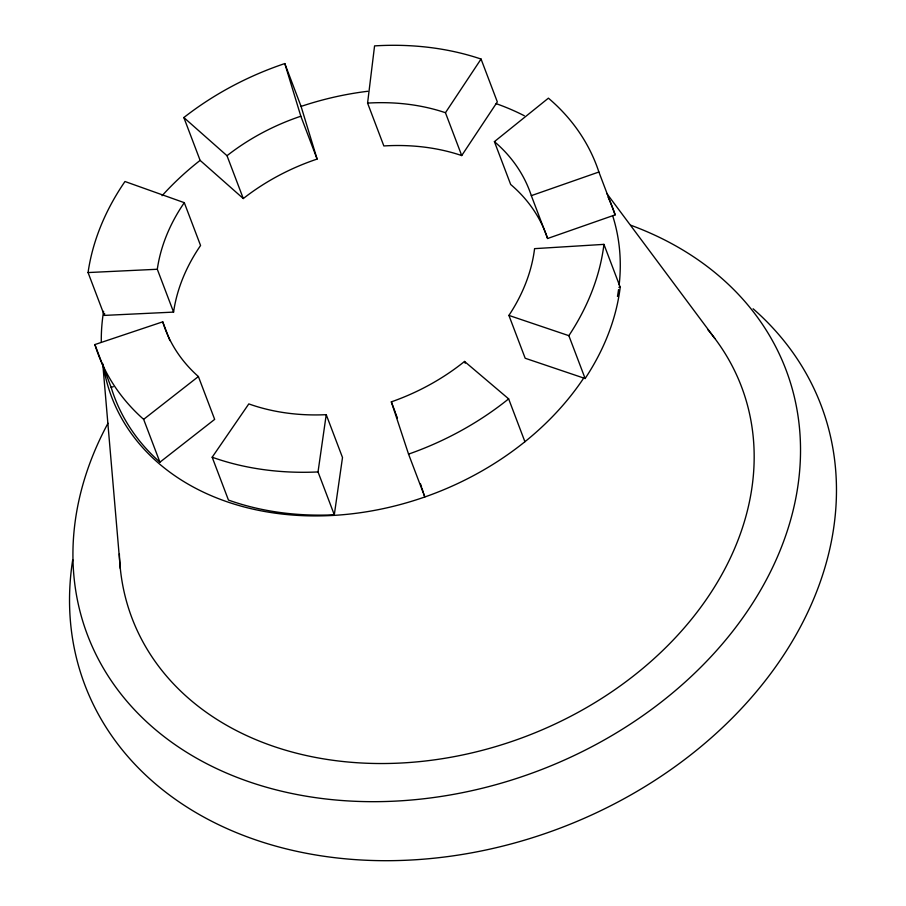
<?xml version="1.0" encoding="UTF-8"?>
<svg xmlns="http://www.w3.org/2000/svg" width="906" height="906" viewBox="0 0 906 906"><rect width="100%" height="100%" fill="white"/><g stroke="black" fill="none" stroke-linecap="round" stroke-linejoin="round"><path stroke-width="1.36" d="M367.576 103.103L374.574 45.889A266.466 204.722 -20.8 0 1 481.052 59.049L497.326 101.891L461.72 155.56A194.869 149.716 -20.8 0 0 383.85 145.945L367.576 103.103A194.869 149.716 -20.8 0 1 445.446 112.718L461.72 155.56M334.303 514.778L318.029 471.935L326.228 414.676A194.869 149.716 -20.8 0 1 248.81 403.906L212.174 457.224L228.448 500.067A266.466 204.722 -20.8 0 0 334.303 514.778L342.502 457.519L326.228 414.676M445.446 112.718L481.052 59.049M494.404 141.642L548.413 98.165A266.466 204.722 -20.8 0 1 598.889 172.015L615.163 214.858L547.598 238.493A194.869 149.716 -20.8 0 0 510.678 184.484L494.404 141.642A194.869 149.716 -20.8 0 1 531.324 195.651L547.598 238.493M159.92 462.196L143.646 419.353L198.391 376.534A194.869 149.716 -20.8 0 1 162.74 321.834L94.892 344.563L111.166 387.406A266.466 204.722 -20.8 0 0 159.92 462.196L214.665 419.376L198.391 376.534M531.324 195.651L598.889 172.015M111.166 387.406L113.284 386.692M603.94 244.371L534.574 248.652A194.869 149.716 -20.8 0 1 508.912 315.413L525.186 358.255L585.129 378.515A266.466 204.722 -20.8 0 0 620.214 287.213L603.94 244.371A266.466 204.722 -20.8 0 1 568.855 335.673L585.129 378.515M618.866 287.304L620.214 287.213M88.063 272.559L157.304 269.263A194.869 149.716 -20.8 0 1 184.292 202.672L124.971 181.506A266.466 204.722 -20.8 0 0 88.063 272.559L104.337 315.401L173.578 312.106A194.869 149.716 -20.8 0 1 200.566 245.515L184.292 202.672M508.912 315.413L568.855 335.673M423.748 493.702L424.823 496.964L408.549 454.121L391.335 401.856A194.869 149.716 -20.8 0 0 464.54 361.449L508.64 398.867L524.914 441.709M183.85 117.542L227.01 155.707L243.284 198.55A194.869 149.716 -20.8 0 1 317.111 159.071L301.075 106.41L284.801 63.567A266.466 204.722 -20.8 0 0 183.85 117.542L200.124 160.385L243.284 198.55M606.703 193.397L714.845 338.47M464.54 361.449L465.22 363.238M284.801 63.567L300.837 116.228L317.111 159.071M391.335 401.856L395.401 412.57M395.741 413.464L396.42 415.242M396.76 416.137L397.44 417.926M157.304 269.263L173.578 312.106M162.74 321.834L169.864 340.577M420.52 483.906L421.596 487.168M421.947 488.255L423.385 492.615M102.752 363.668L120.328 568.685M630.882 225.266A373.578 287.021 -20.8 0 1 751.923 604.336A373.578 287.021 -20.8 0 1 267.825 787.631A373.578 287.021 -20.8 0 1 107.995 423.249M753.113 308.765A393.782 302.536 -20.8 0 1 555.808 829.749A393.782 302.536 -20.8 0 1 72.718 559.749M608.096 197.1A266.466 204.722 -20.8 0 1 615.163 214.858M143.646 419.353A266.466 204.722 -20.8 0 1 94.892 344.563M612.66 215.741A266.466 204.722 -20.8 0 1 619.149 284.926M618.56 289.592A266.466 204.722 -20.8 0 1 617.462 296.477M583.724 378.04A266.466 204.722 -20.8 0 1 307.621 515.82A266.466 204.722 -20.8 0 1 103.295 365.492M101.302 342.366A266.466 204.722 -20.8 0 1 103.601 311.313M162.083 195.707A266.466 204.722 -20.8 0 1 200.124 160.385M301.075 106.41A266.466 204.722 -20.8 0 1 367.734 91.279M496.148 103.658A266.466 204.722 -20.8 0 1 524.302 115.742M508.64 398.867A266.466 204.722 -20.8 0 1 408.549 454.121M227.01 155.707A194.869 149.716 -20.8 0 1 300.837 116.228M318.029 471.935A266.466 204.722 -20.8 0 1 212.174 457.224M104.337 315.401A266.466 204.722 -20.8 0 1 104.62 313.476M707.62 329.422A325.99 250.452 -20.8 0 1 526.273 736.25A325.99 250.452 -20.8 0 1 119.366 553.917"/></g></svg>
